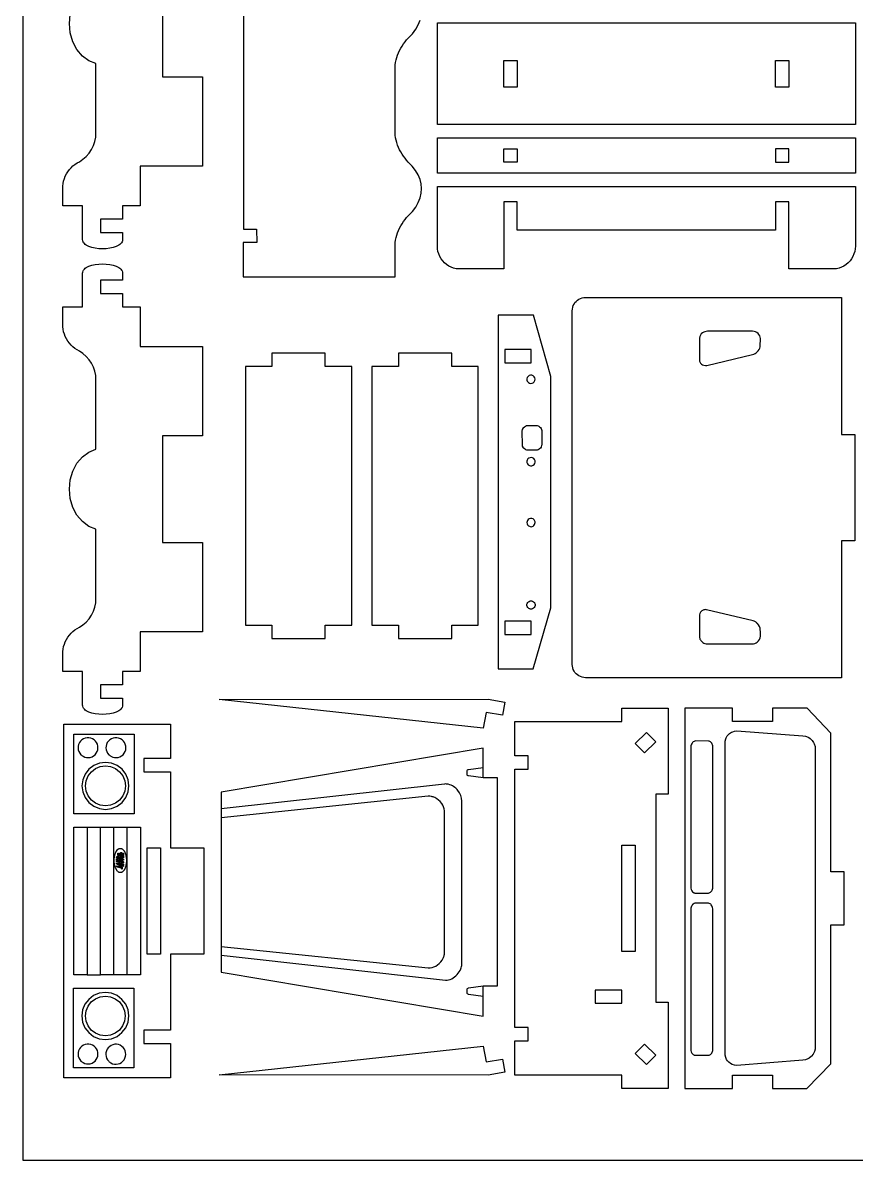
# Model space of a CAD drawing. Extents: x 10.4 to 29.2, y 11.5 to 31.7.
# Drawn here: x 10.4 to 18.24, y 11.53 to 22.24 of the extents above; entities that cross this region are included whole.
import ezdxf

# ---------------------------------------------------------------- set-up
doc = ezdxf.new("R2010")
doc.units = 0
doc.header["$MEASUREMENT"] = 0
doc.layers.get('0').update_dxf_attribs({"linetype": 'CONTINUOUS'})
doc.layers.add('ENGRAVING', color=1, linetype='CONTINUOUS')

msp = doc.modelspace()

# ---------------------------------------------------------------- linework, layer by layer
for points in [[(10.40060748197551, 11.53345436004345), (29.18067356932061, 11.53345436004345), (29.18067356932061, 31.69072529379385), (10.40060748197551, 31.69072529379385)], [(14.30124931974484, 21.2818544800484), (14.30124931974484, 22.23762577657042), (18.2340353687809, 22.23762577657042), (18.2340353687809, 21.2818544800484)], [(14.92604415044879, 21.88494056889172), (15.05124459103109, 21.88494056889172), (15.05124459103109, 21.63453968772712), (14.92604415044879, 21.63453968772712)], [(17.60924053807897, 21.63453968772712), (17.48404009749666, 21.63453968772712), (17.48404009749666, 21.88494056889172), (17.60924053807897, 21.88494056889172)], [(14.30124931974478, 20.82400693005344), (14.30124931974489, 21.15665403946616), (18.23403536878304, 21.15665403946495), (18.23403536878294, 20.82400693005224)], [(14.92604415043997, 20.92773026447182), (14.92604415043986, 21.05293070503196), (15.05124459102204, 21.05293070503208), (15.05124459102216, 20.92773026447195)], [(17.48404009748784, 20.92773026450494), (17.60924053807025, 20.92773026450506), (17.60924053807014, 21.05293070506496), (17.48404009748772, 21.05293070506485)], [(14.35126893866092, 19.9989247644388), (14.33641251585321, 20.01916944418181), (14.32397953504818, 20.04098644087796), (14.3141345425159, 20.06408701400024), (14.30700783338232, 20.0881654353244), (14.30269372721762, 20.11290303513801), (14.30124931974882, 20.13797241972564), (14.30124931974481, 20.69880648947115), (18.2340353687828, 20.69880648957498), (18.23403536879491, 20.13797241982319), (18.23259096132612, 20.11290303523556), (18.22827685516142, 20.08816543542195), (18.22115014602783, 20.0640870140978), (18.21130515349555, 20.04098644097552), (18.19887217269052, 20.01916944427936), (18.1840157498828, 19.99892476453634), (18.16693250477269, 19.98052033319371), (18.14784852829583, 19.9641997266373), (18.12701639038671, 19.95017894254105), (18.10471179730144, 19.93864354121127), (18.08122994273936, 19.92974618975908), (18.0568816010548, 19.92360464160325), (17.60924053809278, 19.92360464158853), (17.60924053808922, 20.5543069492223), (17.48404009750692, 20.5543069492214), (17.48404009750786, 20.28899567569916), (15.0512445910423, 20.28899567569916), (15.05124459104337, 20.55430694921239), (14.92604415046107, 20.5543069492134), (14.92604415045707, 19.92360464152232), (14.47840308748893, 19.9236046415057), (14.45405474580437, 19.92974618966154), (14.43057289124228, 19.93864354111372), (14.40826829815702, 19.9501789424435), (14.3874361602479, 19.96419972653974), (14.36835218377104, 19.98052033309616)], [(10.98005342855738, 15.77861820901172), (10.97321538635137, 15.78707845279688), (10.96816118131486, 15.79621551641737), (10.96502803178761, 15.80602939945755), (10.963953155278, 15.8165201019174), (10.96395315527799, 16.13322343084038), (10.77660452494854, 16.13322343084038), (10.77660452495288, 16.32037731688739), (10.77973261549973, 16.34436822455407), (10.78488998898725, 16.36800611856052), (10.79203926461616, 16.39111967073471), (10.80112862422006, 16.41354135335013), (10.81209218784514, 16.43510865337174), (10.82485049124996, 16.4556652503555), (10.83931106186491, 16.47506214946357), (10.85536908903599, 16.49315876138344), (10.87290818369567, 16.5098239213236), (10.89180122195442, 16.52493683969979), (10.91191126649843, 16.53838797762169), (10.93311755307437, 16.54954081134108), (10.96715906457721, 16.57230248952682), (10.9979395113016, 16.59931142506076), (11.02493257638732, 16.63010579039776), (11.04767670365903, 16.6641590306823), (11.06578298980547, 16.70088886734424), (11.0789418342623, 16.7396672545179), (11.08692823309245, 16.77983111803917), (11.08960562634294, 16.82069369339377), (11.08960562659418, 17.47368941403229), (11.02211126671645, 17.4995205262622), (10.9611615644293, 17.54402579414199), (10.91001061065839, 17.60482909140832), (10.87138934334529, 17.67868414366671), (10.84735974328374, 17.76164784625303), (10.83920474533437, 17.84929078571735), (10.84735974318943, 17.93693372517085), (10.87138934325019, 18.0198974277575), (10.9100106105626, 18.09375248001645), (10.96116156433297, 18.15455577728352), (11.02211126661969, 18.19906104516421), (11.08960562649719, 18.22489215739509), (11.08960559927977, 18.87788788073459), (11.08692745652418, 18.91873499315797), (11.07893888207617, 18.95888274179019), (11.0657766523045, 18.99764373699652), (11.04766612431192, 19.03435433243948), (11.02491737748391, 19.06838598769897), (10.99791990446458, 19.09915602982632), (10.96713594245905, 19.12613762957853), (10.93309255903946, 19.14886882152469), (10.91191126642237, 19.16056068402173), (10.89180122187838, 19.1740118212645), (10.87290818361963, 19.18912473900266), (10.85536908895995, 19.20578989835049), (10.83931106178888, 19.22388650972805), (10.82485049117393, 19.24328340834777), (10.81209218776908, 19.26384000490066), (10.80112862414403, 19.28540730455203), (10.79203926454014, 19.30782898686048), (10.78488998891123, 19.33094253879324), (10.77973261542369, 19.35458043262551), (10.77660452487685, 19.37857134018654), (10.77660452492873, 19.5664150898533), (10.96395315525818, 19.56641508985333), (10.96395315525818, 19.88310079446343), (10.96502803176778, 19.89359149692328), (10.96816118129505, 19.9034053795478), (10.97321538633158, 19.91254244316827), (10.98005342853756, 19.92100268695344), (10.9885380891577, 19.92878611173455), (10.99853215068353, 19.93589271626469), (11.00989839477535, 19.94232250179083), (11.02249960267776, 19.94807546789725), (11.0508580378024, 19.95755094101975), (11.08250971100226, 19.96431913604787), (11.11635687555951, 19.96838005298163), (11.15130178600328, 19.96973369223664), (11.1862466968627, 19.96838005298162), (11.22009386141993, 19.96431913604788), (11.2517455346198, 19.95755094101974), (11.28010396974446, 19.94807546789725), (11.29270517764687, 19.94232250179082), (11.30407142173869, 19.93589271626472), (11.31406548284888, 19.92878611173457), (11.32255014388465, 19.92100268695345), (11.32938818609066, 19.91254244316827), (11.33444239112717, 19.90340537954779), (11.33757272754648, 19.89359177147261), (11.33864760364044, 19.81621255987807), (11.1304855978984, 19.81621228532873), (11.1304855978984, 19.6913136873832), (11.3386504167484, 19.69131368738319), (11.3386504167484, 19.56641508985332), (11.50518285938861, 19.56641508985331), (11.5051828593933, 19.19110325849901), (12.09062472162352, 19.19140512283247), (12.09062472170529, 18.35074626339345), (11.71502898031561, 18.35074626373475), (11.71502897951181, 17.34900860296234), (12.0906247203267, 17.34900860262104), (12.09062471892017, 16.50820873525668), (11.505182859607, 16.50820873628462), (11.50518285940844, 16.13322343084038), (11.33865041676821, 16.13322343084038), (11.3386504167682, 16.00830720858196), (11.13048559791821, 16.00830720858195), (11.13048559791821, 15.88340861105208), (11.33865041676821, 15.88340861105207), (11.33865041676821, 15.8165201019174), (11.33757554067426, 15.80602939945755), (11.334442391147, 15.79621551641737), (11.32938818611049, 15.78707845279688), (11.32255014390447, 15.77861820901173), (11.31406548286868, 15.77083478464625), (11.30407142175848, 15.76372817970045), (11.29270517766667, 15.75729839417435), (11.28010396976427, 15.75154542848357), (11.25174553463962, 15.74206995536107), (11.22009386143977, 15.7353017599173), (11.18624669688252, 15.73124084298355), (11.1513017860231, 15.72988720414417), (11.11635687557933, 15.73124084298353), (11.08250971102207, 15.73530175991727), (11.05085803782221, 15.74206995536105), (11.02249960269759, 15.75154542848357), (11.00989839479517, 15.75729839417436), (10.99853215070335, 15.76372817970046), (10.98853808917752, 15.77083478464625)], [(15.60694880359681, 16.11223967516748), (15.59615373372655, 16.12456113492249), (15.58705771863715, 16.13818760064505), (15.57981639366868, 16.15288591972873), (15.57455365989902, 16.16840459985886), (15.57135956416209, 16.18447811211581), (15.57028875832151, 16.20083143424841), (15.57028875832151, 19.52901451074014), (15.57135956416209, 19.54536783287282), (15.57455365989902, 19.56144134512972), (15.57981639366868, 19.57696002525986), (15.58705771863715, 19.59165834434354), (15.59615373372655, 19.60528481006612), (15.60694880359681, 19.61760626982112), (15.61925822160949, 19.62841190001596), (15.63287137020958, 19.6375168133221), (15.64755532465026, 19.64476522214858), (15.66305883839987, 19.65003310421069), (15.67911664203979, 19.65323032458586), (15.69545398209766, 19.65430217794697), (18.10459052508693, 19.65430217794697), (18.10459052508693, 18.36564641781545), (18.22993859615823, 18.36564641781545), (18.22993859615828, 17.36404289315704), (18.10459052508699, 17.36404289315705), (18.10459052508693, 16.07554376704165), (15.69545398209766, 16.07554376704165), (15.67911664203979, 16.07661562040276), (15.66305883839987, 16.0798128407779), (15.64755532465026, 16.08508072283997), (15.63287137020958, 16.09232913166644), (15.61925822160949, 16.10143404497262)], [(14.87206800231174, 16.15895864061824), (15.2036524223621, 16.15895864030132), (15.36924141231449, 16.73376155947287), (15.36924141231449, 18.91018926505062), (15.20712151925832, 19.48703627273276), (14.87206800231179, 19.48703627314834)], [(14.93466822260287, 19.03939521019395), (15.18489605709184, 19.03939521019395), (15.18489605709184, 19.16459565064545), (14.93466822260287, 19.16459565064545)], [(12.49493667997743, 16.57062279878685), (12.74533756131575, 16.57062279879819), (12.74533756131575, 16.44542235823856), (13.24613932365063, 16.44542235823856), (13.24613932365063, 16.57062279879819), (13.49654020452003, 16.5706227988322), (13.49654020452569, 19.00341830529777), (13.24613932364496, 19.00341830526375), (13.24613932364496, 19.12861874586873), (12.74533756132141, 19.12861874586873), (12.74533756132141, 19.00341830526375), (12.49493667998309, 19.00341830525241)], [(13.68491871957323, 16.57062279886012), (13.93531960091155, 16.57062279887145), (13.93531960091155, 16.44542235831183), (14.43612136324643, 16.44542235831183), (14.43612136324643, 16.57062279887145), (14.68652224411583, 16.57062279890547), (14.6865222441215, 19.00341830537104), (14.43612136324076, 19.00341830533702), (14.43612136324076, 19.128618745942), (13.93531960091722, 19.128618745942), (13.93531960091722, 19.00341830533702), (13.6849187195789, 19.00341830532568)], [(14.93466822260287, 16.48139926314608), (15.18489605709016, 16.48139926314608), (15.18489605709016, 16.60659970360277), (14.93466822260287, 16.60659970360277)], [(12.24698448709356, 15.87032804574355), (14.78044321085177, 15.87254839308936), (14.93466820536407, 15.84595754041923), (14.91339552322811, 15.72257754480918), (14.75917052871582, 15.74916839747932), (14.73335192118251, 15.59942236809954)], [(15.03083080667284, 12.33484528960036), (15.03080232872277, 12.65728424848654), (15.15600276898603, 12.65727859345944), (15.15601534995552, 12.78247903402771), (15.03081490969226, 12.78248468905481), (15.03078846338652, 15.21528019534897), (15.15598890371332, 15.21527397530575), (15.15600025196509, 15.34047441560857), (15.03079981163828, 15.3404806356518), (15.03079702320785, 15.66292292203183), (16.03631872151953, 15.66195617146667), (16.03644044007516, 15.78854725591371), (16.47403808406146, 15.78812643888668), (16.47400928523927, 14.97775719698113), (16.35578690517884, 14.97776117381375), (16.35572115198971, 13.02001166365383), (16.47394353205013, 13.02000768682121), (16.47391626889519, 12.20964319306923), (16.03631872149865, 12.20964319306909), (16.03631872152767, 12.33484528960045)], [(17.07820865675138, 12.20964318511112), (17.0782086567502, 12.33484362569342), (17.45381013773804, 12.33484362569697), (17.45381013773923, 12.20964318511466), (17.77802785447996, 12.20964318511772), (18.00445547184201, 12.44113091698499), (18.00445547184219, 13.74847234825936), (18.12965591242447, 13.74847234825935), (18.12965591242448, 14.24927420655384), (18.0044554718422, 14.24927420655385), (18.00445547184202, 15.5541699674956), (17.78092618739188, 15.78889292038971), (17.45380824453647, 15.78853599752835), (17.45394583612268, 15.66243402562381), (17.07834526228004, 15.66202420270069), (17.07820713562837, 15.78861655931073), (16.62865146424505, 15.78812604296921), (16.62878959089785, 12.20964318510689)], [(10.78550109721003, 12.30996093873165), (10.78550109721447, 15.63689377491186), (11.7910559529995, 15.63689377491052), (11.79112415761809, 15.31559794873831), (11.54068935983602, 15.3156661626902), (11.5406211551833, 15.19046572213035), (11.79105595296537, 15.19039750817845), (11.79105595296441, 14.4748015180084), (12.10361086820338, 14.47479158150628), (12.1035471838084, 13.47318805684618), (11.79099226856944, 13.47319799334829), (11.79105595296212, 12.75760200317994), (11.54065020780065, 12.75764140606333), (11.54065020780048, 12.63244096401398), (11.79105595296195, 12.63240156113058), (11.79105595299504, 12.3099609387303)], [(16.2491671957974, 15.36689370025334), (16.3553948426515, 15.47129911898371), (16.26764743289965, 15.56060510420369), (16.16141978604555, 15.45619968547334)], [(17.04284371503128, 12.45590058598423), (17.03189070207097, 12.46787076063898), (17.02282118745494, 12.4814446151899), (17.01400500188011, 12.50171321132435), (17.00936913204587, 12.52405401848821), (17.0087673645029, 12.53586243416105), (17.00936942767951, 15.47639460745708), (17.01400731727317, 15.49873223009499), (17.01792406647876, 15.50915400963876), (17.02865548067847, 15.5282245711217), (17.04285385855739, 15.54455922372615), (17.05110431236198, 15.55156111717182), (17.06961005667238, 15.56295510429581), (17.07974626996653, 15.56723562435243), (17.09588731400262, 15.57172891215012), (17.11884468001389, 15.57382909618722), (17.74084938866833, 15.52914010870821), (17.76415256223615, 15.52532338517813), (17.77524826449201, 15.52175857375405), (17.79603020909035, 15.51163289090465), (17.81014895856485, 15.50166658722851), (17.82663497596499, 15.48562207073145), (17.84001125793739, 15.46689241007565), (17.84771617809211, 15.45138799657206), (17.85450431326548, 15.42917916500821), (17.85672111637076, 15.41164756556824), (17.85627111086358, 12.58627850170484), (17.85553004882283, 12.58042982489185), (17.84980456497216, 12.55784319716241), (17.84001761373377, 12.53692923473005), (17.83699197628744, 12.53202143214666), (17.82279664652568, 12.51391031020012), (17.8187617555195, 12.50980210785825), (17.80090077580236, 12.49528494735799), (17.78590551853644, 12.48663002216232), (17.76416041287603, 12.47847349090049), (17.74084940781649, 12.47464779136299), (17.11884231609945, 12.42667582903532), (17.09587829388348, 12.42876429739639), (17.07459896468904, 12.43526130314495), (17.06003100435847, 12.44275945605503)], [(12.26659316887092, 13.3026043031953), (14.73335192118272, 12.88967063948591), (14.73335192118269, 13.07471498726105), (14.73335192118268, 13.17400517673993), (14.73509277997577, 13.17424004194539), (14.86783825441072, 13.17400517673994), (14.86783825441052, 15.13175468690685), (14.73509277997557, 15.13151982170129), (14.73335192118248, 15.13175468690684), (14.73335192118247, 15.23104497522895), (14.73335192118246, 15.41162170722608), (12.26659316887066, 14.99868804351669), (12.26659316887067, 14.83948607399719), (12.26659316887069, 14.75667055868319), (12.26659316887081, 13.54543892512506), (12.26659316887081, 13.46245992308577)], [(16.0363319796165, 13.49813781624201), (16.03633198279797, 14.49974134090042), (16.16153242019865, 14.49974134090042), (16.16153242019865, 13.49813781624201)], [(15.78593109640253, 13.0103912592653), (16.03633197796481, 13.01039125928582), (16.03633197796781, 13.13559169978431), (15.78593109640553, 13.13559169978431)], [(12.2469849569627, 12.33706394371734), (14.73335192118278, 12.60796964817575), (14.75917051377307, 12.4582236201683), (14.91339548720222, 12.48481447259493), (14.93466815702622, 12.36143447811559), (14.78044318359707, 12.33484362568896)], [(16.26765464803272, 12.4335022139572), (16.16141731385427, 12.53791701397942), (16.24916431149557, 12.62722340963508), (16.35540164567403, 12.52280860961286)]]:
    msp.add_lwpolyline(points, close=True)
for points in [[(11.71502898031561, 22.73276168411527), (11.71502897951181, 21.73102402334287), (12.0906247203267, 21.73102402300156), (12.09062471892017, 20.8902241556372), (11.505182859607, 20.89022415666514), (11.50518285940844, 20.5152388512209), (11.33865041676821, 20.51523885122091), (11.3386504167682, 20.39032262896249), (11.13048559791821, 20.39032262896247), (11.13048559791821, 20.2654240314326), (11.33865041676821, 20.26542403143259), (11.33865041676821, 20.19853552229792), (11.33757554067426, 20.18804481983806), (11.334442391147, 20.17823093679789), (11.32938818611049, 20.16909387317741), (11.32255014390447, 20.16063362939225), (11.31406548286868, 20.15285020502677), (11.30407142175848, 20.14574360008098), (11.29270517766667, 20.13931381455487), (11.28010396976427, 20.13356084886408), (11.25174553463962, 20.1240853757416), (11.22009386143977, 20.11731718029782), (11.18624669688252, 20.11325626336407), (11.1513017860231, 20.1119026245247), (11.11635687557933, 20.11325626336406), (11.08250971102207, 20.1173171802978), (11.05085803782221, 20.12408537574158), (11.02249960269759, 20.13356084886409), (11.00989839479517, 20.13931381455488), (10.99853215070335, 20.14574360008098), (10.98853808917752, 20.15285020502677), (10.98005342855738, 20.16063362939225), (10.97321538635137, 20.1690938731774), (10.96816118131486, 20.1782309367979), (10.96502803178761, 20.18804481983807), (10.963953155278, 20.19853552229792), (10.96395315527799, 20.51523885122091), (10.77660452494854, 20.51523885122091), (10.77660452495288, 20.70239273726791), (10.77973261549973, 20.72638364493459), (10.78488998898725, 20.75002153894105), (10.79203926461616, 20.77313509111523), (10.80112862422006, 20.79555677373065), (10.81209218784514, 20.81712407375226), (10.82485049124996, 20.83768067073603), (10.83931106186491, 20.85707756984409), (10.85536908903599, 20.87517418176396), (10.87290818369567, 20.89183934170412), (10.89180122195442, 20.90695226008031), (10.91191126649843, 20.92040339800222), (10.93311755307437, 20.9315562317216), (10.96715906457721, 20.95431790990735), (10.9979395113016, 20.98132684544129), (11.02493257638732, 21.01212121077828), (11.04767670365903, 21.04617445106283), (11.06578298980547, 21.08290428772477), (11.0789418342623, 21.12168267489843), (11.08692823309245, 21.16184653841969), (11.08960562634294, 21.2027091137743), (11.08960562659418, 21.85570483441281), (11.02211126671645, 21.88153594664272), (10.9611615644293, 21.92604121452252), (10.91001061065839, 21.98684451178885), (10.87138934334529, 22.06069956404724), (10.84735974328374, 22.14366326663355), (10.83920474533437, 22.23130620609788), (10.84735974318943, 22.31894914555137)], [(12.47606293671643, 22.72846062079683), (12.47609794462007, 20.29566511433695), (12.60128032153992, 20.29566593916429), (12.60132420616189, 20.170472595501), (12.47583155940355, 20.17046550290897), (12.4756415409603, 19.84802487624941), (13.90283417784311, 19.84799784545484), (13.90284105651678, 20.17048117120168), (13.90719204877923, 20.1939327516783), (13.91271731895914, 20.21713575145894), (13.91940287463897, 20.24003141032917), (13.92723178504732, 20.26256174639708), (13.93618422393504, 20.28466970292903), (13.94623751978407, 20.30629929284234), (13.95736621322168, 20.3273957404893), (13.96954212149482, 20.34790562037326), (13.98273440984125, 20.36777699244544), (13.99690966957678, 20.38695953364008), (14.01203200270074, 20.40540466531453), (14.02806311280551, 20.42306567627187), (14.06604401513784, 20.46339887196452), (14.09740747113635, 20.50510265719334), (14.12194794569209, 20.5479037332491), (14.13950461695203, 20.59152161051262), (14.14996243023787, 20.63567044659594), (14.15325285203745, 20.68006091956231), (14.14945372391133, 20.72317519027444), (14.13868934797549, 20.76595765029245), (14.1210302667486, 20.80812793199417), (14.09659220603537, 20.84940967956462), (14.06553531653704, 20.88953236004705), (14.02806312433079, 20.92823303623503), (14.01203247485756, 20.94589375109913), (13.99691080546417, 20.96433874203581), (13.98273642876341, 20.98352127638764), (13.96954525728529, 21.00339275284005), (13.95737071248825, 21.02390282455878), (13.94624364008173, 21.04499952674977), (13.93619223187483, 21.06662940831837), (13.92724195434881, 21.08873766729429), (13.9194154841347, 21.11126828967909), (13.91273265055919, 21.13416419136462), (13.90721038540465, 21.15736736276261), (13.90286268001033, 21.1808190157791), (13.90289846802525, 21.84330722396985), (13.90724946028771, 21.86675880444647), (13.91277473046762, 21.8899618042271), (13.91946028614745, 21.91285746309733), (13.9272891965558, 21.93538779916526), (13.93624163544352, 21.9574957556972), (13.94629493129256, 21.9791253456105), (13.95742362473016, 22.00022179325747), (13.9695995330033, 22.02073167314143), (13.98279182134973, 22.04060304521362), (13.99696708108527, 22.05978558640825), (14.01208941420922, 22.07823071808271), (14.02812052431399, 22.09589172904003), (14.06610142664632, 22.13622492473269), (14.09746488264483, 22.1779287099615), (14.12200535720057, 22.22072978601727), (14.13956202846051, 22.26434766328079)], [(13.90419057382563, 21.1736563190805), (13.9041905741421, 21.18081901579889)], [(16.96439020753659, 15.51580527287292), (16.96439020753659, 15.51518648393231)], [(14.73509277997577, 13.07448012587119), (14.73335192118269, 13.07471498726105)], [(16.96439020753635, 12.48531296337209), (16.96439020753635, 12.48470217877585)]]:
    msp.add_lwpolyline(points)
at = {"layer": 'ENGRAVING'}
for points in [[(16.78591922738324, 19.02644216425073, 0.1225511248587441), (16.80763097632609, 19.0155778527557, 0.0986584809786047), (16.8376235732681, 19.01487614363264), (17.26533277652866, 19.1163879840098, 0.1288818217074892), (17.31168235859427, 19.14314130882508, 0.1317611169335587), (17.33811723509076, 19.1883681232763, 0.0168908083375965), (17.33914180926465, 19.19268269350117, 0.0235876808946782), (17.33962340570958, 19.1958223545182), (17.34039183592058, 19.26760171135775, 0.1907208831782123), (17.31816050615038, 19.31495061536676, 0.1785909860962897), (17.26696311607548, 19.33668448066615), (16.84384509445906, 19.33677978211622, 0.1325143552048512), (16.79590112156449, 19.32074403679177, 0.2298094687964813), (16.76674373623907, 19.27129333712175), (16.76673148842119, 19.06340191685573, 0.099643146458926), (16.77250413337054, 19.04334364552074, 0.0963212330533722)], [(15.16722600112342, 18.84824130189513, 0.7822825620920005), (15.21208794340964, 18.90839241136762, 0.7818939982385867), (15.14429385182891, 18.87620453638087, 0.1224012213841604), (15.15227689418728, 18.85939065522346, 0.1221565213837078)], [(15.16722600112342, 18.07222696375264, 0.7224711086294063), (15.21576143896157, 18.12787734805657, 0.7242541009325225), (15.1437055464544, 18.11199667102737, 0.1599218461584769), (15.14895940868417, 18.08815815763277, 0.1611225233213989)], [(15.16722600112342, 17.50002335726074, 0.2641639406541916), (15.20223454309185, 17.50242935351971, 0.2383029258757454), (15.22125363186354, 17.53581933538929, 0.1960422612374933), (15.21228461428473, 17.56139514696212, 0.3486715176581311), (15.16382994839465, 17.56998017300024, 0.2885501877165216), (15.14407084626909, 17.534930252468, 0.2752457733808314)], [(16.79754675159073, 16.40740962545876, 0.0775904141180664), (16.81796116239591, 16.39732159904603, 0.0671746683752228), (16.84384509445906, 16.39287983151987), (17.26298978387091, 16.39287983151987, 0.1518517998818124), (17.31080738143497, 16.40964424506881, 0.2267097308662698), (17.34049316673171, 16.46579713821443, 0.0252280611787125), (17.33990110961568, 16.52490635493906, 0.1808340455190989), (17.31307669040956, 16.58525504345947, 0.0556585966062282), (17.29298401635361, 16.6016208477, 0.0652899927679502), (17.27299166689112, 16.61108009330352), (16.83382096944275, 16.71539680769226, 0.1316246804819281), (16.8012042719388, 16.71125867002352, 0.2709364510975389), (16.76673148842119, 16.66625713192729), (16.76644305455365, 16.46205791417022, 0.1098064915816531), (16.77594381938216, 16.43120235913707, 0.1103254024273727)], [(10.96762458084217, 15.33553697187301, 0.9366021943259383), (11.07173763638102, 15.49135309975114, 0.9366022092874533), (10.94817719487883, 15.35045948292279, 0.0327366097221959), (10.95741185247454, 15.34236090191299, 0.0327366177007233)], [(11.23025304545855, 15.33553697174028, 0.9366021942429611), (11.33436610078647, 15.49135310089045, 0.9366022082250127), (11.21080565914699, 15.35045948291456, 0.0327366102887667), (11.22004031683041, 15.34236090188479, 0.0327366177450005)], [(16.71115737713689, 14.05388192590534, 0.052817937685078), (16.72009842606257, 14.04964150055398, 0.0629328941505267), (16.72822779846537, 14.04789509408796), (16.85157803803605, 14.04789509493738, 0.1858811876942912), (16.87789006351666, 14.06164731117157, 0.153894377245305), (16.89223637583477, 14.09410109392172), (16.89223637508806, 15.43317183263074, 0.1541244912753751), (16.8779121387123, 15.46554894385928, 0.1855698986671495), (16.85157803068894, 15.4793075716495), (16.73288805480336, 15.47957339225752, 0.187420969957565), (16.70309934227144, 15.46605113293327, 0.1673619694967703), (16.68752075086856, 15.4331718242641), (16.68752075161623, 14.094101085578, 0.1166227476710161), (16.69478895497622, 14.07053205443453, 0.1233923589915176)], [(16.71514341597344, 12.52499907658518, 0.0539811497761737), (16.72070218698888, 12.52271175918373, 0.0422256697162905), (16.72822779846526, 12.52120109222844), (16.85157803803592, 12.52120109307602, 0.185914066859507), (16.87788997333828, 12.53494812650256, 0.1539205875969232), (16.89223637583466, 12.56739873044567), (16.8924716656386, 13.90117470001652, 0.1525702057596103), (16.87832961507395, 13.93775812421546, 0.1986537320220067), (16.85157803068882, 13.95261366419299), (16.73288805480323, 13.95288008649949, 0.1874164491475573), (16.70310260704908, 13.93935537729518, 0.167310260282038), (16.68752075086844, 13.90646916869854), (16.68752075161612, 12.56739872208953, 0.1227364855730009), (16.69610860389855, 12.54258308038115, 0.1244258847209603)], [(10.96762456663228, 12.45226903611728, 0.9366021938395883), (11.07173762121485, 12.60808516333822, 0.9366022077592647), (10.94817718043515, 12.46719154729156, 0.0327366105371154), (10.95741183805295, 12.45909296626483, 0.0327366179601037)], [(11.2288328740704, 12.44982239499152, 0.936602193839586), (11.332945928653, 12.60563852221248, 0.9366022077593136), (11.20938548787328, 12.4647449061658, 0.0327366105370906), (11.21862014549107, 12.45664632513907, 0.0327366179601065)]]:
    msp.add_lwpolyline(points, format="xyb", close=True, dxfattribs=at)
for points in [[(15.12047178434736, 18.22819924438354), (15.10992547108607, 18.2398211029519), (15.10718962175838, 18.24432906911759), (15.10305250952963, 18.25413081415085), (15.10087840563365, 18.26479674582834), (15.10059631672191, 18.39531638974593), (15.10305250697578, 18.41157304846135), (15.10718961772222, 18.42137861778882), (15.10992546637484, 18.42588889723568), (15.12047177787526, 18.43751833762107), (15.12917628384848, 18.44341065200856), (15.13896271146391, 18.44755671196543), (15.14961078900488, 18.44973559943307), (15.22890591765775, 18.45001831659007), (15.23992251600726, 18.44890586138955), (15.25018699119006, 18.44571577449368), (15.25496814570063, 18.44341065605336), (15.2636902147734, 18.4375183429745), (15.27110786553287, 18.43010069334694), (15.27700017992036, 18.42137862522934), (15.28114623987725, 18.41157305668031), (15.28332512734487, 18.40090490575849), (15.28353659012952, 18.26757245321905), (15.28249538930136, 18.25936953247103), (15.27930530240551, 18.24910815888057), (15.27700018396517, 18.24432907655456), (15.27110787088631, 18.2356117935598), (15.26369022125875, 18.22819924973294), (15.25947843213253, 18.22505109136684), (15.25018699904189, 18.22000867444805), (15.23992252454914, 18.21682168757208), (15.22890592671296, 18.21571040708891), (15.15518912062487, 18.21571040708891), (15.1441928195018, 18.21682168582337), (15.1339480322697, 18.22000867112692), (15.12917629127422, 18.22231171738269)], [(15.15237195392898, 16.73508967091478), (15.14655619578826, 16.74467890308793), (15.14370554709058, 16.75583111557386), (15.14429385058771, 16.76763747328594), (15.14655619343049, 16.77493109920315), (15.15237195013002, 16.78452035645762), (15.15763676532715, 16.78978520913986), (15.16382994839465, 16.79396591524027), (15.17451963641364, 16.79786340294022), (15.1863266732558, 16.79845171738825), (15.1974867956548, 16.79560103045015), (15.20708964563907, 16.78978521293886), (15.21460513028461, 16.78153006533804), (15.21950315666744, 16.77136138813139), (15.22046255373745, 16.76763747935716), (15.22105259046467, 16.75583112184503), (15.21819403405169, 16.74467890866573), (15.21236462381062, 16.73508967551875), (15.20708965025108, 16.72982483215135), (15.19748680123872, 16.72400901993161), (15.1863266795289, 16.72115833279219), (15.1745196424849, 16.72174664519389), (15.17079572170327, 16.72270336507873), (15.16062705230367, 16.72758922344739)], [(10.88082152694704, 14.79396527552446), (10.88082152694805, 15.54413824072471), (11.44817514071687, 15.54413824072394), (11.44817517178938, 14.79396527552371)], [(11.23627530535843, 14.84324848085914), (11.28960330392074, 14.86533767130097), (11.33539702595297, 14.90047649857296), (11.3705358371918, 14.94627031021797), (11.39262501728117, 14.99959833336461), (11.40015922510209, 15.05682635136418), (11.39262501684243, 15.11405436936376), (11.37053583634422, 15.16738239251046), (11.33539702475432, 15.21317620415556), (11.28960323401294, 15.2483150317133), (11.2362752352813, 15.27040422215527), (11.17904731198401, 15.27793843394259), (11.12181932030473, 15.27040422244105), (11.06849132174243, 15.24831503199922), (11.02269753127044, 15.2131762044416), (10.98755872003161, 15.1673823927966), (10.96546953994224, 15.11405436964996), (10.95793533212132, 15.05682635165039), (10.96546954038098, 14.99959833365081), (10.98755872087919, 14.9462703105041), (11.02269753246909, 14.900476498859), (11.06849132321047, 14.86533767130127), (11.12181932194211, 14.8432484808593), (11.17904731367916, 14.8357142693576)], [(11.01640717629866, 14.96292602092946), (10.99764581937552, 15.0082199636486), (10.99124666978721, 15.05682635136472), (10.99764581900309, 15.10543273908083), (11.01640717557917, 15.15072668179991), (11.04625218406942, 15.18962147217746), (11.08514695646643, 15.21946649452591), (11.13044087830799, 15.23822785989346), (11.17904724367234, 15.24462701223492), (11.22765360908573, 15.23822785989333), (11.27294753107104, 15.21946649452566), (11.31184230369673, 15.18962147217711), (11.341687312485, 15.15072668179948), (11.36044866940813, 15.10543273908034), (11.36684781899644, 15.05682635136422), (11.36044866978057, 15.00821996364811), (11.34168731320448, 14.96292602092903), (11.31184230471423, 14.92403123055148), (11.27294753231723, 14.89418620820303), (11.22765361047567, 14.87542484283549), (11.17904724511131, 14.86902569049402), (11.13044087969792, 14.87542484283562), (11.08514695771261, 14.89418620820328), (11.04625218508693, 14.92403123055184)], [(11.2935025446552, 14.25211894211255), (11.28859358261763, 14.2573828519817), (11.27579380016938, 14.27823344287451), (11.27397945858822, 14.2823710799969), (11.27226587750806, 14.28667891242252), (11.27065666831392, 14.29114977710717), (11.26915544239078, 14.29577651100669), (11.26776581112363, 14.30055195107689), (11.26649138589748, 14.30546893427361), (11.26533577809735, 14.31052029755265), (11.2643025991082, 14.31569887786985), (11.26339546031506, 14.32099751218103), (11.26261797310291, 14.326409037442), (11.26197374885674, 14.33192629060861), (11.26146639896158, 14.33754210863665), (11.26109953480239, 14.34324932848196), (11.2608767677642, 14.34904078710036), (11.26080170923199, 14.35490932144767), (11.26087676728577, 14.36077309159795), (11.26109953385709, 14.36656037381683), (11.26146639756095, 14.37226399412844), (11.26197374701235, 14.37787675966186), (11.26261797082632, 14.38339147754622), (11.26339545761782, 14.38880095491063), (11.26430259600188, 14.3940979988842), (11.26533577459349, 14.39927541659603), (11.26649138200765, 14.40432601517524), (11.26776580685936, 14.40924260175095), (11.26915543776364, 14.41401798345224), (11.27065666333546, 14.41864496740826), (11.27226587218986, 14.42311636074809), (11.27397945294181, 14.42742497060085), (11.27579379420634, 14.43156360409565), (11.27770528459842, 14.43552506836161), (11.2818052672253, 14.44288771772341), (11.29606121012767, 14.45997554574395), (11.29868453034293, 14.46201880776023), (11.30136888583576, 14.46381297183878), (11.30411066522118, 14.46535084510869), (11.30690625711419, 14.46662523469908), (11.30975205012977, 14.46762894773905), (11.31264443288297, 14.46835479135773), (11.31557979398875, 14.46879557268421), (11.31855453164038, 14.46894409884761), (11.32152957286965, 14.46879557363093), (11.324465846573, 14.46835479322815), (11.32735970140342, 14.46762895051015), (11.33020748601389, 14.46662523834785), (11.33300554905744, 14.46535084961211), (11.33575023918704, 14.46381297717383), (11.35089307333992, 14.44945538556063), (11.35316191535593, 14.44627452758948), (11.355348173682, 14.4428877288829), (11.35744819697112, 14.43930218231179), (11.35945833387629, 14.43552508074703), (11.36137493305052, 14.43156361705953), (11.36319434314681, 14.42742498412016), (11.36491291281813, 14.42311637479981), (11.36652699071752, 14.41864498196937), (11.36803292549795, 14.41401799849974), (11.36942706581241, 14.4092426172618), (11.37070576031394, 14.40432603112644), (11.37186535765551, 14.39927543296455), (11.37634110541974, 14.36077311024329), (11.37641647698965, 14.3549093592212), (11.37634110590015, 14.34904080576002), (11.37186536117166, 14.31052031392424), (11.37070576421704, 14.30546895022664), (11.36942707009076, 14.30055196658846), (11.36803293013985, 14.29577652605386), (11.36652699571131, 14.29114979166702), (11.36491291815214, 14.28667892647213), (11.36319434880933, 14.28237109351335), (11.36137493902987, 14.27823345583488), (11.35945834016081, 14.27427317648088), (11.3574482035491, 14.27049741849553), (11.35534818054176, 14.26691334492302), (11.35316192248579, 14.26352811880752), (11.35089308072819, 14.26034890319319), (11.33843791356081, 14.24779368918555), (11.33575024788048, 14.24600096050607), (11.33300555792749, 14.244464383637), (11.3302074950489, 14.24319112162255), (11.32735971059168, 14.24218833750688), (11.32446585590286, 14.24146319433417), (11.3215295823294, 14.24102285514859), (11.31855454121834, 14.24087448299433), (11.3155798034465, 14.24102285420284), (11.31264444220898, 14.24146319246559), (11.30975205931249, 14.2421883347384), (11.30690626614203, 14.24319111797709), (11.3041106740826, 14.24446437913748), (11.30136889451921, 14.2460009551754), (11.29868453883685, 14.24779368304667), (11.2960612184205, 14.24983539970711)], [(11.57180241131207, 13.47320595215807), (11.57180240185893, 14.47480848833873), (11.69700284590804, 14.47480450806472), (11.69700279460299, 13.47320595186998)], [(11.28395741943456, 14.37648504129254), (11.28395741943456, 14.38378589981162), (11.28415147184978, 14.38671862955422), (11.28473367233933, 14.38914571133938), (11.28570408576908, 14.39107223250375), (11.28941498093386, 14.39369056110965), (11.29215026351041, 14.39415786731565), (11.2952839707647, 14.39392061901745), (11.2988314481057, 14.39299423575645), (11.30236780262318, 14.39149110921828), (11.30546485619304, 14.38967696989361), (11.30813281279211, 14.38754637781049), (11.31038187489338, 14.38509389350329), (11.31186088248433, 14.38268306120517), (11.31293610851157, 14.38002695358147), (11.31359237518127, 14.37712563445195), (11.31381450388234, 14.3739791686825), (11.31381450388233, 14.36607852805225)], [(11.28395741943452, 14.34668232062886), (11.28395741943453, 14.35474585361734), (11.29436363614504, 14.35528978798813), (11.29648925987433, 14.35528978798813), (11.29932240369055, 14.35528978798812), (11.30188323476272, 14.3552340403986), (11.29829411335819, 14.35605137510004), (11.29523622485734, 14.3568687098019), (11.28395821018048, 14.36057325590064), (11.28395821018049, 14.36880027561441), (11.31381529462827, 14.35828473827618), (11.31381529462826, 14.35011237887624), (11.3028095936439, 14.34951259807269), (11.29948608874005, 14.3494010040504), (11.2965439207118, 14.34940100405041), (11.30210138134416, 14.34831026895264), (11.30624192490998, 14.34711080622222), (11.31381529462825, 14.3444411489182), (11.31381450388229, 14.33616698097711)], [(11.29147672152251, 14.38236295247342), (11.3066226694612, 14.37697599568461), (11.30609224427944, 14.3792030048033), (11.30467440771997, 14.38114399252008), (11.30237823173659, 14.38279894030181), (11.29921278828301, 14.38416782961542), (11.29599134989816, 14.38503188063423), (11.29354659831654, 14.38503814494972), (11.29198024146409, 14.38420022609955)], [(11.3005748467442, 14.40269164705913), (11.29463614696835, 14.40459971703806), (11.29463614696838, 14.42459540873532), (11.30057484674423, 14.42263297497229), (11.30918320369266, 14.39855080704532), (11.30547836122741, 14.40089408382682), (11.30057484674421, 14.41161327708228)], [(11.31811883062146, 14.39065076078212), (11.31811883062149, 14.40645114983822), (11.32525620241527, 14.40394616550981), (11.32525620241526, 14.39659084436337), (11.32912453160582, 14.39528255518801), (11.32912453160583, 14.40182054155122), (11.33626190339961, 14.39931545837956), (11.33626190339961, 14.39277727432987), (11.34094756737341, 14.39114260476339), (11.34094756737342, 14.39849782706658), (11.34808474148071, 14.39599284273817), (11.34808474148069, 14.38024424754182)], [(11.31811883062142, 14.36073921370698), (11.31811883062144, 14.36967454410605), (11.32672718756991, 14.36820444854054), (11.33762376438725, 14.36575244451801), (11.33261152401927, 14.36809562189978), (11.32792586006186, 14.37043889868127), (11.31811883062145, 14.3758872373538), (11.31811883062145, 14.38514973888995), (11.34808474148067, 14.36618755215015), (11.34808474148066, 14.35747017110372)], [(11.323413880936, 14.33547718720193), (11.32111536323498, 14.3381841727367), (11.31981983647174, 14.34032771297767), (11.3188817029285, 14.34250194288024), (11.31831126617668, 14.34469663333223), (11.31811883062141, 14.34690155406098), (11.31837495503682, 14.34938232553987), (11.31914687428337, 14.35142380596088), (11.32043990736151, 14.35301578446712), (11.32225937327171, 14.35414804931899), (11.32444554703605, 14.35478195453085), (11.32699953722529, 14.35488446894399), (11.32992127980738, 14.35445558365147), (11.33321071130573, 14.35349271897199), (11.33635880963476, 14.35219436214354), (11.33686109114365, 14.35190879911119), (11.3391903069384, 14.35058456576085), (11.34171537789, 14.3486580942224), (11.34394419716294, 14.34640971192673), (11.34573972860994, 14.34406358958874), (11.3470354213957, 14.34161522107556), (11.34782063835289, 14.33908508450118), (11.34808474148063, 14.33649365894403), (11.34788113061667, 14.33434842919992), (11.34727390580211, 14.33248922190384), (11.34626847870293, 14.3309160174766), (11.34487026098513, 14.32962879738508), (11.3426455339308, 14.32861915032498), (11.33989913768675, 14.32828840840652), (11.33664167255057, 14.32864179750697), (11.33288373945697, 14.32968454396125), (11.32929804044642, 14.33122772522099), (11.32614143073993, 14.33315848873967)], [(11.31812021442691, 14.41239024498704), (11.31812021442692, 14.42110762603347), (11.31826052547258, 14.42377305741455), (11.31867151251112, 14.42596344826129), (11.31933825639491, 14.42767368343737), (11.32024583797631, 14.42889864780646), (11.32183167613035, 14.43002532364199), (11.32365775850744, 14.43055388946833), (11.32573930119407, 14.43050031194566), (11.32809151986755, 14.42988055734192), (11.33060716767832, 14.42865331632217), (11.33268862091803, 14.42700683830527), (11.33435122599269, 14.42493113358988), (11.33561032831133, 14.42241621283367), (11.34808474148075, 14.42432181063632), (11.34808474148074, 14.41511396941401), (11.33560835200282, 14.41473174259013), (11.34808612528615, 14.41042889849967), (11.34808612528614, 14.40198373174675)], [(11.32444025143746, 14.41871334613815), (11.33157851282044, 14.41626074872896), (11.33157851282044, 14.41680468309975), (11.33129887298347, 14.41820758982725), (11.33048777783736, 14.41969248700088), (11.32927537888619, 14.42078180154163), (11.32781812076265, 14.42154471074304), (11.3263253188674, 14.42184258578549), (11.32527139973159, 14.42151722020717), (11.32464637370239, 14.42057935405569)], [(11.28395741943449, 14.32385239775799), (11.2839574194345, 14.33425891099824), (11.31381450388228, 14.33039147139683), (11.31381450388227, 14.32167399150715), (11.31000063731905, 14.32238259872219), (11.31000063731904, 14.3166070891419), (11.31381450388226, 14.31459019275153), (11.31381450388225, 14.30581834907775)], [(11.28395741943445, 14.29644820724911), (11.28395741943446, 14.30489307747229), (11.30662266946109, 14.29693856858173), (11.3066226694611, 14.30325860559227), (11.31381450388224, 14.30075223745844), (11.31381450388222, 14.28598723138147)], [(11.29322100813251, 14.32538753224317), (11.29490865769358, 14.32457019744405), (11.29550843856243, 14.32429116293409), (11.29904979433503, 14.32249468696071), (11.30373545830882, 14.3199897026323), (11.30373496409261, 14.32357988693472), (11.30030233592084, 14.32417966773829), (11.29975840166303, 14.32429116290061), (11.29632607052931, 14.32505551759049), (11.2955087352227, 14.32527870574973), (11.29403863973923, 14.32560508612663)], [(11.31812021442677, 14.30761907529386), (11.31812021442678, 14.31628209255618), (11.31826052547243, 14.31891673426886), (11.31867151251098, 14.321096870127), (11.31933825639477, 14.32281734792808), (11.32024583797616, 14.32407301546955), (11.32183167613021, 14.32514551441589), (11.3236577585073, 14.32566068543523), (11.32573930119393, 14.32561356206468), (11.32809151986741, 14.32499917743272), (11.33060716767818, 14.32380193224575), (11.33268862091789, 14.32216571230621), (11.33435122599255, 14.32008013871677), (11.33561032831119, 14.31753483293991), (11.34808474148061, 14.31944043072627), (11.3480847414806, 14.31028695328806), (11.33560835200268, 14.30985184532873), (11.348086125286, 14.3056029696494), (11.34808612528599, 14.29710373564211)], [(11.33026854330977, 14.2748180436718), (11.32155106342012, 14.29889991506904), (11.32525620241513, 14.29655663828754), (11.33026854330978, 14.28568355202137), (11.33026854330979, 14.29481343883933), (11.33620724308564, 14.2927966412922), (11.33620724308561, 14.27280094959493)], [(11.32444025143731, 14.31415775429455), (11.3315785128203, 14.31137907228917), (11.3315785128203, 14.31192310550321), (11.33129887298333, 14.31338660313709), (11.33048777783721, 14.3148105140641), (11.32927537888604, 14.31589991505995), (11.32781812076251, 14.31666283661676), (11.32632531886725, 14.3169606684153), (11.32527139973145, 14.31663529665927), (11.32464637370226, 14.31569742433009)], [(11.3252575862206, 14.34444559745416), (11.32579565166553, 14.34288630778382), (11.32743628856009, 14.34128557868592), (11.32976581393032, 14.33982099344923), (11.333157137483, 14.33839777442513), (11.33639851683184, 14.33747864323336), (11.33882332682791, 14.33725405895601), (11.34041755743823, 14.33766975651453), (11.34094895117875, 14.33878000067642), (11.34042452609739, 14.34030578219774), (11.3388790752181, 14.34183089622488), (11.33686109114364, 14.34310308791969), (11.33326645889525, 14.34466878490871), (11.32976259130026, 14.34569192515958), (11.32725981714511, 14.34598931830335), (11.32575814569638, 14.34557064788616)], [(10.87940137191363, 12.40386126916934), (10.87940137191463, 13.15403423436958), (11.44675493162083, 13.15403423436882), (11.44675496995204, 12.40386126916859)], [(11.06707108253863, 12.69968447817995), (11.12039908110088, 12.67759528773798), (11.17762707278013, 12.67006107623628), (11.23485506451719, 12.67759528773783), (11.28818306324889, 12.69968447817965), (11.33397685399037, 12.73482330573727), (11.3691156655804, 12.78061711738228), (11.39120484607875, 12.83394514052892), (11.39873905433856, 12.89117315852848), (11.39120484651779, 12.94840117652807), (11.36911566642856, 13.00172919967477), (11.33397685518986, 13.04752301131987), (11.28818306471796, 13.0826618388776), (11.23485506615571, 13.10475102931957), (11.17762707447646, 13.11228524082127), (11.1203990827394, 13.10475102931973), (11.0670710840077, 13.0826618388779), (11.02127729326622, 13.04752301132029), (10.98613848167619, 13.00172919967528), (10.96404930117784, 12.94840117652864), (10.95651509291803, 12.89117315852908), (10.9640493007388, 12.83394514052949), (10.98613848082803, 12.78061711738279), (11.02127729206673, 12.73482330573769)], [(11.01498700481539, 12.79727282809377), (10.99622564823943, 12.84256677081291), (10.98982649902368, 12.89117315852903), (10.99622564861211, 12.93977954624513), (11.01498700553537, 12.98507348896422), (11.04483201432375, 13.02396827934176), (11.08372678694951, 13.05381330169022), (11.12902070893487, 13.07257466705776), (11.17762707434828, 13.07897381939923), (11.22623343971262, 13.07257466705763), (11.27152736155413, 13.05381330168996), (11.31042213395105, 13.02396827934141), (11.3402671424412, 12.98507348896378), (11.35902849901716, 12.93977954624464), (11.36542764823291, 12.89117315852853), (11.35902849864447, 12.84256677081243), (11.34026714172121, 12.79727282809334), (11.31042213293284, 12.75837803771579), (11.27152736030708, 12.72853301536734), (11.22623343832171, 12.7097716499998), (11.17762707290831, 12.70337249765833), (11.12902070754397, 12.70977164999992), (11.08372678570246, 12.72853301536759), (11.04483201330554, 12.75837803771614)]]:
    msp.add_lwpolyline(points, close=True, dxfattribs=at)
for points in [[(14.73335192118248, 15.13175468690684), (14.59579451907849, 15.15058847003664, -0.1187173480736828), (14.58510181359424, 15.15608031937253, -0.169858574836935), (14.5808407905467, 15.16346250915901), (14.58084078995219, 15.19937381426438, -0.1559694373721674), (14.58528499079442, 15.20659077993587, -0.1095847154252775), (14.5957945159927, 15.21221124958985), (14.73335192118247, 15.23104497522895)], [(12.26659316887081, 13.46245992308577), (14.37659751860476, 13.22819236445201, 0.1223173801122849), (14.43637910911167, 13.24173300972644, 0.181865464916154), (14.52230073064489, 13.33492517163148, 0.0380647633970448), (14.52925605074855, 13.35671800976863, 0.0432782577850822), (14.53219121378493, 13.37663149416016), (14.53278912873746, 14.91331199397148, 0.1642525327435659), (14.49541853448273, 15.01403182751278, 0.163013999010158), (14.40413168851109, 15.07212268780608, 0.0441107922173292), (14.38873115357066, 15.07453496586064, 0.0366653549970117), (14.3699890073377, 15.07442084735095), (12.26659316887067, 14.83948607399719)], [(12.26659316887081, 13.54543892512506), (14.21565108987877, 13.34316139739582, 0.133814461661086), (14.28554840438712, 13.36045958327463, 0.1159146223311086), (14.34669478628649, 13.41623042049847, 0.0633837251947953), (14.36012082685483, 13.44240510770276, 0.0602484430178858), (14.3670830604938, 13.4725476171369), (14.36760220366928, 14.82291550726196, 0.1457068515089842), (14.34242695090738, 14.89246856266708, 0.1250678720847519), (14.27607174861127, 14.94671028541944, 0.0553394744500575), (14.24545018317082, 14.95705810442084, 0.0597807768001918), (14.21565111064908, 14.95992440351223), (12.26659316887069, 14.75667055868319)], [(14.73335192118269, 13.07471498726105), (14.59579451907871, 13.09354847748375, -0.1099011078069162), (14.58529172968987, 13.09917587973066, -0.1558392438436479), (14.58084079054691, 13.10642245058195), (14.5808407899524, 13.14233408928325, -0.1559714549183782), (14.58528495754107, 13.1495509154177, -0.1095844629592585), (14.59579451599291, 13.15517128483669), (14.73335192118268, 13.17400517673993)]]:
    msp.add_lwpolyline(points, format="xyb", dxfattribs=at)
for points in [[(11.00602187975093, 13.27923467495169), (10.88082151049951, 13.27923467495186), (10.88082151050137, 14.66874496340382), (11.00602187975269, 14.66874496340365), (11.00602187975093, 13.27923467495169), (11.13122224785836, 13.27923467495152)], [(11.00602187975269, 14.66874496340365), (11.13122225026819, 14.66874496340348)], [(11.25642261578072, 13.27923467495135), (11.13122224785836, 13.27923467495152), (11.13122225026819, 14.66874496340348), (11.25642261661925, 14.66874496340331), (11.38162298452618, 14.66874496340314), (11.50682337035631, 14.66874496340296), (11.50682337035537, 13.27923467495102), (11.38162298430366, 13.27923467495119), (11.25642261578072, 13.27923467495135), (11.25642261661925, 14.66874496340331)], [(11.38162298430366, 13.27923467495119), (11.38162298452618, 14.66874496340314)], [(11.29322100813251, 14.32538753224317), (11.29207729298994, 14.3259314665956), (11.29115113187726, 14.3263666733513)]]:
    msp.add_lwpolyline(points, dxfattribs=at)

doc.saveas('drawing.dxf')
